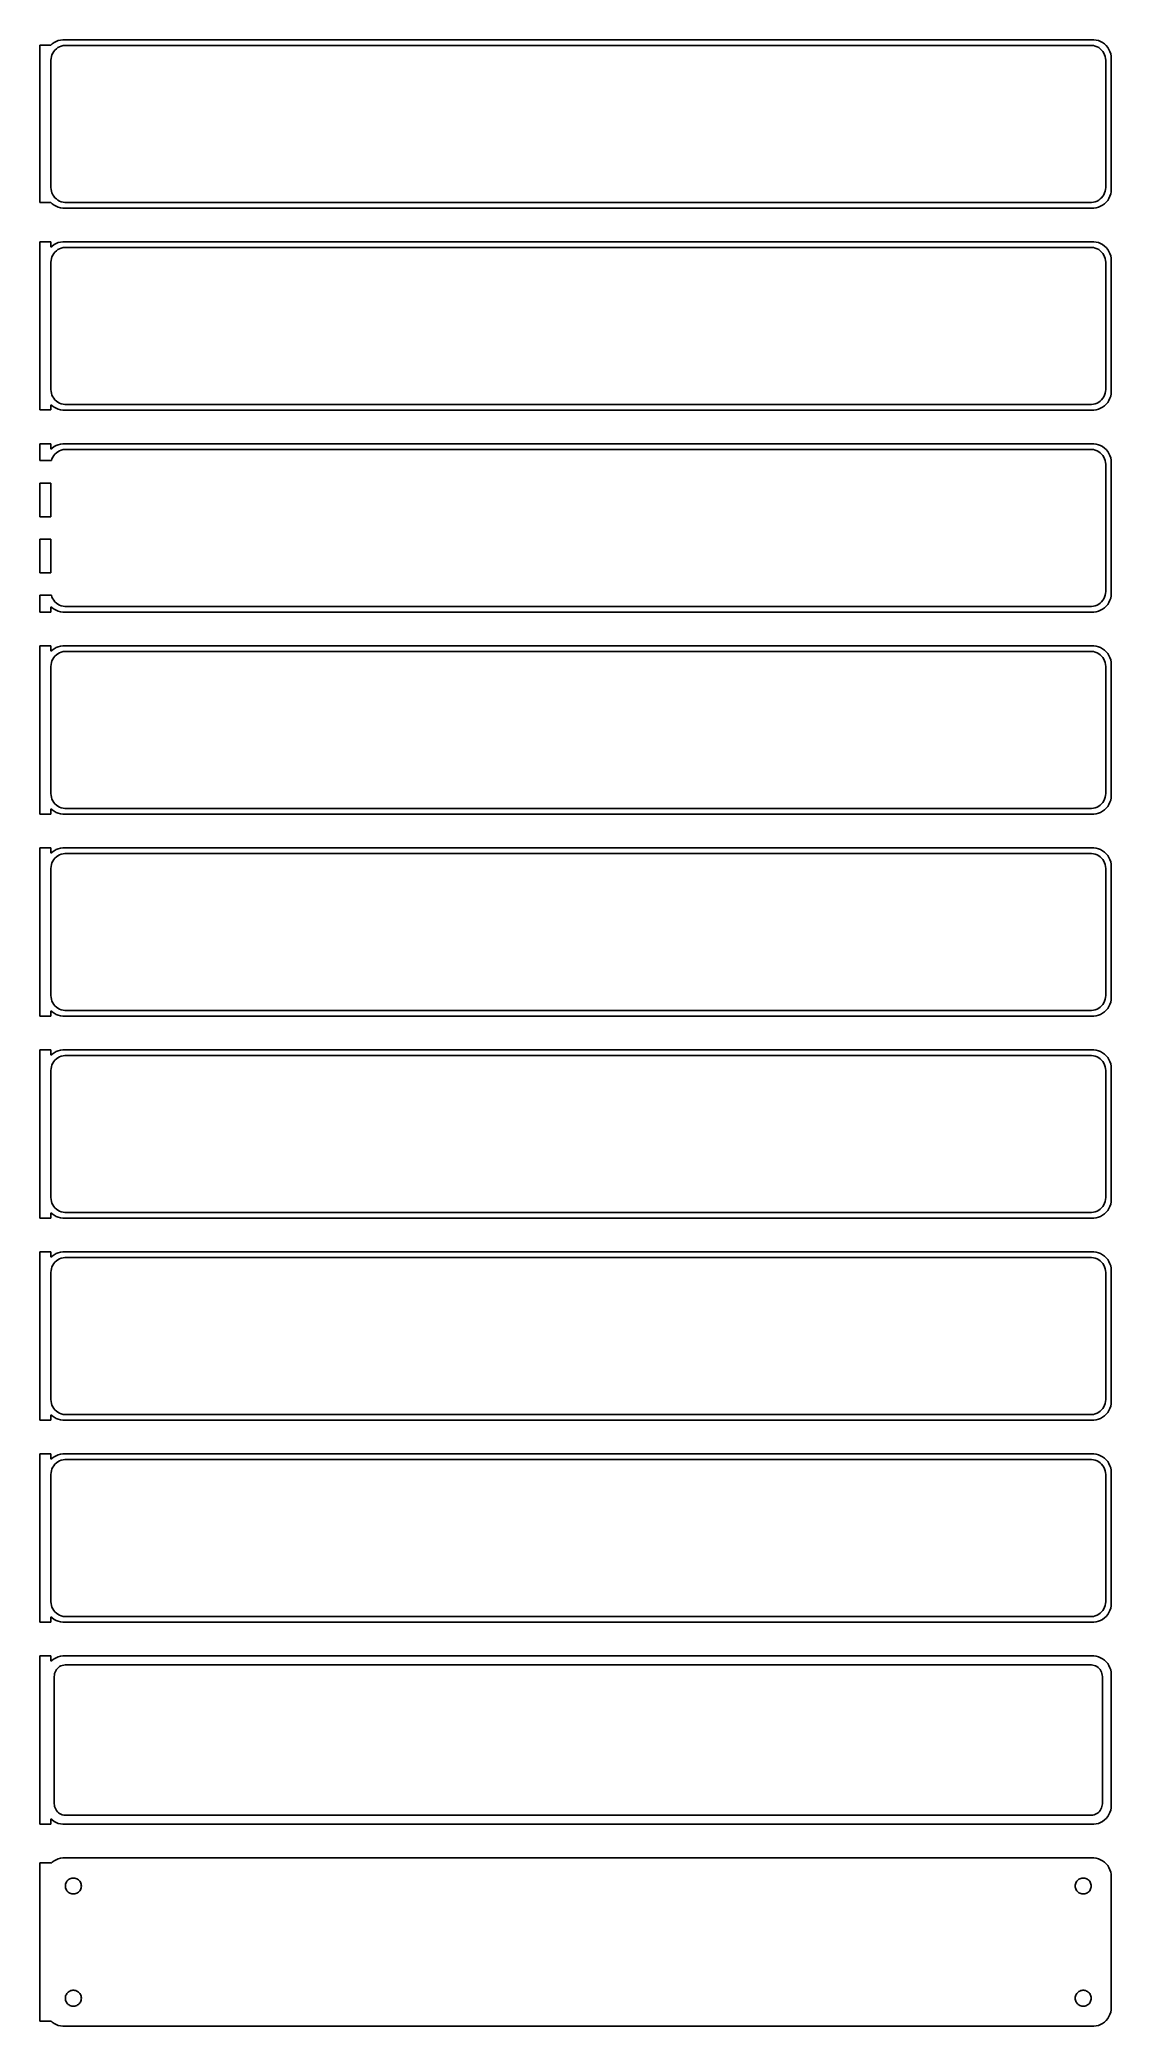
# Model space of a CAD drawing. Header units: metres. Extents: x -144 to 142, y 518 to 1048.
import ezdxf

# ---------------------------------------------------------------- set-up
doc = ezdxf.new("R2010")
doc.units = ezdxf.units.M

msp = doc.modelspace()

# ---------------------------------------------------------------- linework, layer by layer
for p, q in [((-141, 1047.06), (-144, 1047.06)), ((-144, 1047.06), (-144, 1004.94)), ((-140.687, 1047.35), (-141, 1047.06)), ((-140.179, 1047.72), (-140.687, 1047.35)), ((-139.629, 1048.02), (-140.179, 1047.72)), ((-139.916, 1045.74), (-139.55, 1046.08)), ((-139.045, 1048.26), (-139.629, 1048.02)), ((-139.55, 1046.08), (-139.143, 1046.38)), ((-139.143, 1046.38), (-138.703, 1046.62)), ((-138.437, 1048.41), (-139.045, 1048.26)), ((-138.703, 1046.62), (-138.236, 1046.8)), ((-137.814, 1048.49), (-138.437, 1048.41)), ((-138.236, 1046.8), (-137.75, 1046.93)), ((137.814, 1048.49), (-137.814, 1048.49)), ((-137.75, 1046.93), (-137.251, 1046.99)), ((-137.251, 1046.99), (137.251, 1046.99)), ((137.251, 1046.99), (137.75, 1046.93)), ((137.75, 1046.93), (138.236, 1046.8)), ((138.437, 1048.41), (137.814, 1048.49)), ((138.236, 1046.8), (138.703, 1046.62)), ((139.045, 1048.26), (138.437, 1048.41)), ((138.703, 1046.62), (139.143, 1046.38)), ((139.629, 1048.02), (139.045, 1048.26)), ((139.143, 1046.38), (139.55, 1046.08)), ((139.55, 1046.08), (139.916, 1045.74)), ((140.179, 1047.72), (139.629, 1048.02)), ((140.687, 1047.35), (140.179, 1047.72)), ((141.145, 1046.92), (140.687, 1047.35)), ((141.545, 1046.44), (141.145, 1046.92)), ((141.882, 1045.91), (141.545, 1046.44)), ((-141, 1043), (-140.968, 1043.5)), ((-141, 1009), (-141, 1043)), ((-140.968, 1043.5), (-140.874, 1043.99)), ((-140.874, 1043.99), (-140.719, 1044.47)), ((-140.719, 1044.47), (-140.505, 1044.93)), ((-140.505, 1044.93), (-140.236, 1045.35)), ((-140.236, 1045.35), (-139.916, 1045.74)), ((139.916, 1045.74), (140.236, 1045.35)), ((140.236, 1045.35), (140.505, 1044.93)), ((140.505, 1044.93), (140.719, 1044.47)), ((140.719, 1044.47), (140.874, 1043.99)), ((140.874, 1043.99), (140.968, 1043.5)), ((140.968, 1043.5), (141, 1043)), ((141, 1043), (141, 1009)), ((142.149, 1045.34), (141.882, 1045.91)), ((142.343, 1044.74), (142.149, 1045.34)), ((142.461, 1044.13), (142.343, 1044.74)), ((142.5, 1043.5), (142.461, 1044.13)), ((142.5, 1008.5), (142.5, 1043.5)), ((-140.968, 1008.5), (-141, 1009)), ((141, 1009), (140.968, 1008.5)), ((-144, 1004.94), (-141, 1004.94)), ((-141, 1004.94), (-140.687, 1004.65)), ((-140.874, 1008.01), (-140.968, 1008.5)), ((-140.719, 1007.53), (-140.874, 1008.01)), ((-140.505, 1007.07), (-140.719, 1007.53)), ((-140.687, 1004.65), (-140.179, 1004.28)), ((-140.236, 1006.65), (-140.505, 1007.07)), ((-139.916, 1006.26), (-140.236, 1006.65)), ((-140.179, 1004.28), (-139.629, 1003.98)), ((-139.55, 1005.92), (-139.916, 1006.26)), ((-139.629, 1003.98), (-139.045, 1003.74)), ((-139.143, 1005.62), (-139.55, 1005.92)), ((-138.703, 1005.38), (-139.143, 1005.62)), ((-139.045, 1003.74), (-138.437, 1003.59)), ((-138.236, 1005.2), (-138.703, 1005.38)), ((-138.437, 1003.59), (-137.814, 1003.51)), ((-137.75, 1005.07), (-138.236, 1005.2)), ((-137.251, 1005.01), (-137.75, 1005.07)), ((137.251, 1005.01), (-137.251, 1005.01)), ((137.75, 1005.07), (137.251, 1005.01)), ((138.236, 1005.2), (137.75, 1005.07)), ((137.814, 1003.51), (138.437, 1003.59)), ((138.703, 1005.38), (138.236, 1005.2)), ((138.437, 1003.59), (139.045, 1003.74)), ((139.143, 1005.62), (138.703, 1005.38)), ((139.045, 1003.74), (139.629, 1003.98)), ((139.55, 1005.92), (139.143, 1005.62)), ((139.916, 1006.26), (139.55, 1005.92)), ((139.629, 1003.98), (140.179, 1004.28)), ((140.236, 1006.65), (139.916, 1006.26)), ((140.179, 1004.28), (140.687, 1004.65)), ((140.505, 1007.07), (140.236, 1006.65)), ((140.719, 1007.53), (140.505, 1007.07)), ((140.687, 1004.65), (141.145, 1005.08)), ((140.874, 1008.01), (140.719, 1007.53)), ((140.968, 1008.5), (140.874, 1008.01)), ((141.145, 1005.08), (141.545, 1005.56)), ((141.545, 1005.56), (141.882, 1006.09)), ((141.882, 1006.09), (142.149, 1006.66)), ((142.149, 1006.66), (142.343, 1007.26)), ((142.343, 1007.26), (142.461, 1007.87)), ((142.461, 1007.87), (142.5, 1008.5)), ((-137.814, 1003.51), (137.814, 1003.51)), ((-141, 994.467), (-144, 994.467)), ((-144, 994.467), (-144, 949.533)), ((-141, 993.059), (-141, 994.467)), ((-140.687, 993.353), (-141, 993.059)), ((-140.179, 993.722), (-140.687, 993.353)), ((-139.629, 994.024), (-140.179, 993.722)), ((-139.045, 994.255), (-139.629, 994.024)), ((-138.437, 994.411), (-139.045, 994.255)), ((-137.814, 994.49), (-138.437, 994.411)), ((137.814, 994.49), (-137.814, 994.49)), ((-137.75, 992.929), (-137.251, 992.992)), ((-137.251, 992.992), (137.251, 992.992)), ((137.251, 992.992), (137.75, 992.929)), ((138.437, 994.411), (137.814, 994.49)), ((139.045, 994.255), (138.437, 994.411)), ((139.629, 994.024), (139.045, 994.255)), ((140.179, 993.722), (139.629, 994.024)), ((140.687, 993.353), (140.179, 993.722)), ((141.145, 992.923), (140.687, 993.353)), ((-141, 989), (-140.968, 989.501)), ((-141, 955), (-141, 989)), ((-140.968, 989.501), (-140.874, 989.995)), ((-140.874, 989.995), (-140.719, 990.472)), ((-140.719, 990.472), (-140.505, 990.927)), ((-140.505, 990.927), (-140.236, 991.351)), ((-140.236, 991.351), (-139.916, 991.738)), ((-139.916, 991.738), (-139.55, 992.082)), ((-139.55, 992.082), (-139.143, 992.377)), ((-139.143, 992.377), (-138.703, 992.619)), ((-138.703, 992.619), (-138.236, 992.804)), ((-138.236, 992.804), (-137.75, 992.929)), ((137.75, 992.929), (138.236, 992.804)), ((138.236, 992.804), (138.703, 992.619)), ((138.703, 992.619), (139.143, 992.377)), ((139.143, 992.377), (139.55, 992.082)), ((139.55, 992.082), (139.916, 991.738)), ((139.916, 991.738), (140.236, 991.351)), ((140.236, 991.351), (140.505, 990.927)), ((140.505, 990.927), (140.719, 990.472)), ((140.719, 990.472), (140.874, 989.995)), ((140.874, 989.995), (140.968, 989.501)), ((140.968, 989.501), (141, 989)), ((141, 989), (141, 955)), ((141.545, 992.439), (141.145, 992.923)), ((141.882, 991.909), (141.545, 992.439)), ((142.149, 991.341), (141.882, 991.909)), ((142.343, 990.743), (142.149, 991.341)), ((142.461, 990.127), (142.343, 990.743)), ((142.5, 989.5), (142.461, 990.127)), ((142.5, 954.5), (142.5, 989.5)), ((-140.968, 954.499), (-141, 955)), ((-141, 949.533), (-141, 950.941)), ((-141, 950.941), (-140.687, 950.647)), ((-140.874, 954.005), (-140.968, 954.499)), ((-140.719, 953.528), (-140.874, 954.005)), ((-140.505, 953.073), (-140.719, 953.528)), ((-140.687, 950.647), (-140.179, 950.278)), ((-140.236, 952.649), (-140.505, 953.073)), ((-139.916, 952.262), (-140.236, 952.649)), ((-139.55, 951.918), (-139.916, 952.262)), ((-139.143, 951.623), (-139.55, 951.918)), ((-138.703, 951.381), (-139.143, 951.623)), ((-138.236, 951.196), (-138.703, 951.381)), ((-137.75, 951.071), (-138.236, 951.196)), ((-137.251, 951.008), (-137.75, 951.071)), ((137.251, 951.008), (-137.251, 951.008)), ((137.75, 951.071), (137.251, 951.008)), ((138.236, 951.196), (137.75, 951.071)), ((138.703, 951.381), (138.236, 951.196)), ((139.143, 951.623), (138.703, 951.381)), ((139.55, 951.918), (139.143, 951.623)), ((139.916, 952.262), (139.55, 951.918)), ((140.236, 952.649), (139.916, 952.262)), ((140.179, 950.278), (140.687, 950.647)), ((140.505, 953.073), (140.236, 952.649)), ((140.719, 953.528), (140.505, 953.073)), ((140.687, 950.647), (141.145, 951.077)), ((140.874, 954.005), (140.719, 953.528)), ((140.968, 954.499), (140.874, 954.005)), ((141, 955), (140.968, 954.499)), ((141.145, 951.077), (141.545, 951.561)), ((141.545, 951.561), (141.882, 952.091)), ((141.882, 952.091), (142.149, 952.659)), ((142.149, 952.659), (142.343, 953.257)), ((142.343, 953.257), (142.461, 953.873)), ((142.461, 953.873), (142.5, 954.5)), ((-144, 949.533), (-141, 949.533)), ((-140.179, 950.278), (-139.629, 949.976)), ((-139.629, 949.976), (-139.045, 949.745)), ((-139.045, 949.745), (-138.437, 949.589)), ((-138.437, 949.589), (-137.814, 949.51)), ((-137.814, 949.51), (137.814, 949.51)), ((137.814, 949.51), (138.437, 949.589)), ((138.437, 949.589), (139.045, 949.745)), ((139.045, 949.745), (139.629, 949.976)), ((139.629, 949.976), (140.179, 950.278)), ((-141, 940.49), (-144, 940.49)), ((-144, 940.49), (-144, 935.994)), ((-141, 939.059), (-141, 940.49)), ((-139.629, 940.024), (-140.179, 939.722)), ((-139.045, 940.255), (-139.629, 940.024)), ((-138.437, 940.411), (-139.045, 940.255)), ((-137.814, 940.49), (-138.437, 940.411)), ((137.814, 940.49), (-137.814, 940.49)), ((138.437, 940.411), (137.814, 940.49)), ((139.045, 940.255), (138.437, 940.411)), ((139.629, 940.024), (139.045, 940.255)), ((140.179, 939.722), (139.629, 940.024)), ((-144, 935.994), (-140.874, 935.994)), ((-140.687, 939.353), (-141, 939.059)), ((-140.874, 935.995), (-140.719, 936.472)), ((-140.874, 935.994), (-140.874, 935.995)), ((-140.719, 936.472), (-140.505, 936.927)), ((-140.179, 939.722), (-140.687, 939.353)), ((-140.505, 936.927), (-140.236, 937.351)), ((-140.236, 937.351), (-139.916, 937.738)), ((-139.916, 937.738), (-139.55, 938.082)), ((-139.55, 938.082), (-139.143, 938.377)), ((-139.143, 938.377), (-138.703, 938.619)), ((-138.703, 938.619), (-138.236, 938.804)), ((-138.236, 938.804), (-137.75, 938.929)), ((-137.75, 938.929), (-137.251, 938.992)), ((-137.251, 938.992), (137.251, 938.992)), ((137.251, 938.992), (137.75, 938.929)), ((137.75, 938.929), (138.236, 938.804)), ((138.236, 938.804), (138.703, 938.619)), ((138.703, 938.619), (139.143, 938.377)), ((139.143, 938.377), (139.55, 938.082)), ((139.55, 938.082), (139.916, 937.738)), ((139.916, 937.738), (140.236, 937.351)), ((140.687, 939.353), (140.179, 939.722)), ((140.236, 937.351), (140.505, 936.927)), ((140.505, 936.927), (140.719, 936.472)), ((141.145, 938.923), (140.687, 939.353)), ((140.719, 936.472), (140.874, 935.995)), ((140.874, 935.995), (140.968, 935.501)), ((140.968, 935.501), (141, 935)), ((141, 935), (141, 901)), ((141.545, 938.439), (141.145, 938.923)), ((141.882, 937.909), (141.545, 938.439)), ((142.149, 937.341), (141.882, 937.909)), ((142.343, 936.743), (142.149, 937.341)), ((142.461, 936.127), (142.343, 936.743)), ((142.5, 935.5), (142.461, 936.127)), ((142.5, 900.5), (142.5, 935.5)), ((-141, 930.006), (-144, 930.006)), ((-144, 930.006), (-144, 920.994)), ((-141, 920.994), (-141, 930.006)), ((-144, 920.994), (-141, 920.994)), ((-141, 915.006), (-144, 915.006)), ((-144, 915.006), (-144, 905.994)), ((-141, 905.994), (-141, 915.006)), ((-144, 905.994), (-141, 905.994)), ((-140.874, 900.006), (-144, 900.006)), ((-144, 900.006), (-144, 895.51)), ((-140.874, 900.005), (-140.874, 900.006)), ((-140.719, 899.528), (-140.874, 900.005)), ((-140.505, 899.073), (-140.719, 899.528)), ((-140.236, 898.649), (-140.505, 899.073)), ((-139.916, 898.262), (-140.236, 898.649)), ((-139.55, 897.918), (-139.916, 898.262)), ((-139.143, 897.623), (-139.55, 897.918)), ((-138.703, 897.381), (-139.143, 897.623)), ((-138.236, 897.196), (-138.703, 897.381)), ((138.703, 897.381), (138.236, 897.196)), ((139.143, 897.623), (138.703, 897.381)), ((139.55, 897.918), (139.143, 897.623)), ((139.916, 898.262), (139.55, 897.918)), ((140.236, 898.649), (139.916, 898.262)), ((140.505, 899.073), (140.236, 898.649)), ((140.719, 899.528), (140.505, 899.073)), ((140.874, 900.005), (140.719, 899.528)), ((140.968, 900.499), (140.874, 900.005)), ((141, 901), (140.968, 900.499)), ((141.145, 897.077), (141.545, 897.561)), ((141.545, 897.561), (141.882, 898.091)), ((141.882, 898.091), (142.149, 898.659)), ((142.149, 898.659), (142.343, 899.257)), ((142.343, 899.257), (142.461, 899.873)), ((142.461, 899.873), (142.5, 900.5)), ((-144, 895.51), (-141, 895.51)), ((-141, 896.941), (-140.687, 896.647)), ((-141, 895.51), (-141, 896.941)), ((-140.687, 896.647), (-140.179, 896.278)), ((-140.179, 896.278), (-139.629, 895.976)), ((-139.629, 895.976), (-139.045, 895.745)), ((-139.045, 895.745), (-138.437, 895.589)), ((-138.437, 895.589), (-137.814, 895.51)), ((-137.75, 897.071), (-138.236, 897.196)), ((-137.814, 895.51), (137.814, 895.51)), ((-137.251, 897.008), (-137.75, 897.071)), ((137.251, 897.008), (-137.251, 897.008)), ((137.75, 897.071), (137.251, 897.008)), ((138.236, 897.196), (137.75, 897.071)), ((137.814, 895.51), (138.437, 895.589)), ((138.437, 895.589), (139.045, 895.745)), ((139.045, 895.745), (139.629, 895.976)), ((139.629, 895.976), (140.179, 896.278)), ((140.179, 896.278), (140.687, 896.647)), ((140.687, 896.647), (141.145, 897.077)), ((-141, 886.49), (-144, 886.49)), ((-144, 886.49), (-144, 841.51)), ((-141, 885.059), (-141, 886.49)), ((-140.687, 885.353), (-141, 885.059)), ((-141, 881), (-140.968, 881.501)), ((-140.968, 881.501), (-140.874, 881.995)), ((-140.874, 881.995), (-140.719, 882.472)), ((-140.719, 882.472), (-140.505, 882.927)), ((-140.179, 885.722), (-140.687, 885.353)), ((-140.505, 882.927), (-140.236, 883.351)), ((-140.236, 883.351), (-139.916, 883.738)), ((-139.629, 886.024), (-140.179, 885.722)), ((-139.916, 883.738), (-139.55, 884.082)), ((-139.045, 886.255), (-139.629, 886.024)), ((-139.55, 884.082), (-139.143, 884.377)), ((-139.143, 884.377), (-138.703, 884.619)), ((-138.437, 886.411), (-139.045, 886.255)), ((-138.703, 884.619), (-138.236, 884.804)), ((-137.814, 886.49), (-138.437, 886.411)), ((-138.236, 884.804), (-137.75, 884.929)), ((137.814, 886.49), (-137.814, 886.49)), ((-137.75, 884.929), (-137.251, 884.992)), ((-137.251, 884.992), (137.251, 884.992)), ((137.251, 884.992), (137.75, 884.929)), ((137.75, 884.929), (138.236, 884.804)), ((138.437, 886.411), (137.814, 886.49)), ((138.236, 884.804), (138.703, 884.619)), ((139.045, 886.255), (138.437, 886.411)), ((138.703, 884.619), (139.143, 884.377)), ((139.629, 886.024), (139.045, 886.255)), ((139.143, 884.377), (139.55, 884.082)), ((139.55, 884.082), (139.916, 883.738)), ((140.179, 885.722), (139.629, 886.024)), ((139.916, 883.738), (140.236, 883.351)), ((140.687, 885.353), (140.179, 885.722)), ((140.236, 883.351), (140.505, 882.927)), ((140.505, 882.927), (140.719, 882.472)), ((141.145, 884.923), (140.687, 885.353)), ((140.719, 882.472), (140.874, 881.995)), ((140.874, 881.995), (140.968, 881.501)), ((140.968, 881.501), (141, 881)), ((141.545, 884.439), (141.145, 884.923)), ((141.882, 883.909), (141.545, 884.439)), ((142.149, 883.341), (141.882, 883.909)), ((142.343, 882.743), (142.149, 883.341)), ((142.461, 882.127), (142.343, 882.743)), ((142.5, 881.5), (142.461, 882.127)), ((142.5, 846.5), (142.5, 881.5)), ((-141, 847), (-141, 881)), ((141, 881), (141, 847)), ((-140.968, 846.499), (-141, 847)), ((-140.874, 846.005), (-140.968, 846.499)), ((-140.719, 845.528), (-140.874, 846.005)), ((-140.505, 845.073), (-140.719, 845.528)), ((-140.236, 844.649), (-140.505, 845.073)), ((-139.916, 844.262), (-140.236, 844.649)), ((-139.55, 843.918), (-139.916, 844.262)), ((139.916, 844.262), (139.55, 843.918)), ((140.236, 844.649), (139.916, 844.262)), ((140.505, 845.073), (140.236, 844.649)), ((140.719, 845.528), (140.505, 845.073)), ((140.874, 846.005), (140.719, 845.528)), ((140.968, 846.499), (140.874, 846.005)), ((141, 847), (140.968, 846.499)), ((141.882, 844.091), (142.149, 844.659)), ((142.149, 844.659), (142.343, 845.257)), ((142.343, 845.257), (142.461, 845.873)), ((142.461, 845.873), (142.5, 846.5)), ((-144, 841.51), (-141, 841.51)), ((-141, 842.941), (-140.687, 842.647)), ((-141, 841.51), (-141, 842.941)), ((-140.687, 842.647), (-140.179, 842.278)), ((-140.179, 842.278), (-139.629, 841.976)), ((-139.629, 841.976), (-139.045, 841.745)), ((-139.143, 843.623), (-139.55, 843.918)), ((-138.703, 843.381), (-139.143, 843.623)), ((-139.045, 841.745), (-138.437, 841.589)), ((-138.236, 843.196), (-138.703, 843.381)), ((-138.437, 841.589), (-137.814, 841.51)), ((-137.75, 843.071), (-138.236, 843.196)), ((-137.814, 841.51), (137.814, 841.51)), ((-137.251, 843.008), (-137.75, 843.071)), ((137.251, 843.008), (-137.251, 843.008)), ((137.75, 843.071), (137.251, 843.008)), ((138.236, 843.196), (137.75, 843.071)), ((137.814, 841.51), (138.437, 841.589)), ((138.703, 843.381), (138.236, 843.196)), ((138.437, 841.589), (139.045, 841.745)), ((139.143, 843.623), (138.703, 843.381)), ((139.045, 841.745), (139.629, 841.976)), ((139.55, 843.918), (139.143, 843.623)), ((139.629, 841.976), (140.179, 842.278)), ((140.179, 842.278), (140.687, 842.647)), ((140.687, 842.647), (141.145, 843.077)), ((141.145, 843.077), (141.545, 843.561)), ((141.545, 843.561), (141.882, 844.091)), ((-141, 832.49), (-144, 832.49)), ((-144, 832.49), (-144, 787.51)), ((-141, 831.059), (-141, 832.49)), ((-140.687, 831.353), (-141, 831.059)), ((-140.874, 827.995), (-140.719, 828.472)), ((-140.719, 828.472), (-140.505, 828.927)), ((-140.179, 831.722), (-140.687, 831.353)), ((-140.505, 828.927), (-140.236, 829.351)), ((-140.236, 829.351), (-139.916, 829.738)), ((-139.629, 832.024), (-140.179, 831.722)), ((-139.916, 829.738), (-139.55, 830.082)), ((-139.045, 832.255), (-139.629, 832.024)), ((-139.55, 830.082), (-139.143, 830.377)), ((-139.143, 830.377), (-138.703, 830.619)), ((-138.437, 832.411), (-139.045, 832.255)), ((-138.703, 830.619), (-138.236, 830.804)), ((-137.814, 832.49), (-138.437, 832.411)), ((-138.236, 830.804), (-137.75, 830.929)), ((137.814, 832.49), (-137.814, 832.49)), ((-137.75, 830.929), (-137.251, 830.992)), ((-137.251, 830.992), (137.251, 830.992)), ((137.251, 830.992), (137.75, 830.929)), ((137.75, 830.929), (138.236, 830.804)), ((138.437, 832.411), (137.814, 832.49)), ((138.236, 830.804), (138.703, 830.619)), ((139.045, 832.255), (138.437, 832.411)), ((138.703, 830.619), (139.143, 830.377)), ((139.629, 832.024), (139.045, 832.255)), ((139.143, 830.377), (139.55, 830.082)), ((139.55, 830.082), (139.916, 829.738)), ((140.179, 831.722), (139.629, 832.024)), ((139.916, 829.738), (140.236, 829.351)), ((140.687, 831.353), (140.179, 831.722)), ((140.236, 829.351), (140.505, 828.927)), ((140.505, 828.927), (140.719, 828.472)), ((141.145, 830.923), (140.687, 831.353)), ((140.719, 828.472), (140.874, 827.995)), ((141.545, 830.439), (141.145, 830.923)), ((141.882, 829.909), (141.545, 830.439)), ((142.149, 829.341), (141.882, 829.909)), ((142.343, 828.743), (142.149, 829.341)), ((142.461, 828.127), (142.343, 828.743)), ((-141, 827), (-140.968, 827.501)), ((-141, 793), (-141, 827)), ((-140.968, 827.501), (-140.874, 827.995)), ((140.874, 827.995), (140.968, 827.501)), ((140.968, 827.501), (141, 827)), ((141, 827), (141, 793)), ((142.5, 827.5), (142.461, 828.127)), ((142.5, 792.5), (142.5, 827.5)), ((-140.968, 792.499), (-141, 793)), ((-140.874, 792.005), (-140.968, 792.499)), ((-140.719, 791.528), (-140.874, 792.005)), ((-140.505, 791.073), (-140.719, 791.528)), ((140.719, 791.528), (140.505, 791.073)), ((140.874, 792.005), (140.719, 791.528)), ((140.968, 792.499), (140.874, 792.005)), ((141, 793), (140.968, 792.499)), ((142.149, 790.659), (142.343, 791.257)), ((142.343, 791.257), (142.461, 791.873)), ((142.461, 791.873), (142.5, 792.5)), ((-144, 787.51), (-141, 787.51)), ((-141, 788.941), (-140.687, 788.647)), ((-141, 787.51), (-141, 788.941)), ((-140.687, 788.647), (-140.179, 788.278)), ((-140.236, 790.649), (-140.505, 791.073)), ((-139.916, 790.262), (-140.236, 790.649)), ((-140.179, 788.278), (-139.629, 787.976)), ((-139.55, 789.918), (-139.916, 790.262)), ((-139.629, 787.976), (-139.045, 787.745)), ((-139.143, 789.623), (-139.55, 789.918)), ((-138.703, 789.381), (-139.143, 789.623)), ((-139.045, 787.745), (-138.437, 787.589)), ((-138.236, 789.196), (-138.703, 789.381)), ((-138.437, 787.589), (-137.814, 787.51)), ((-137.75, 789.071), (-138.236, 789.196)), ((-137.814, 787.51), (137.814, 787.51)), ((-137.251, 789.008), (-137.75, 789.071)), ((137.251, 789.008), (-137.251, 789.008)), ((137.75, 789.071), (137.251, 789.008)), ((138.236, 789.196), (137.75, 789.071)), ((137.814, 787.51), (138.437, 787.589)), ((138.703, 789.381), (138.236, 789.196)), ((138.437, 787.589), (139.045, 787.745)), ((139.143, 789.623), (138.703, 789.381)), ((139.045, 787.745), (139.629, 787.976)), ((139.55, 789.918), (139.143, 789.623)), ((139.916, 790.262), (139.55, 789.918)), ((139.629, 787.976), (140.179, 788.278)), ((140.236, 790.649), (139.916, 790.262)), ((140.179, 788.278), (140.687, 788.647)), ((140.505, 791.073), (140.236, 790.649)), ((140.687, 788.647), (141.145, 789.077)), ((141.145, 789.077), (141.545, 789.561)), ((141.545, 789.561), (141.882, 790.091)), ((141.882, 790.091), (142.149, 790.659)), ((-141, 778.49), (-144, 778.49)), ((-144, 778.49), (-144, 733.51)), ((-141, 777.059), (-141, 778.49)), ((-140.687, 777.353), (-141, 777.059)), ((-140.179, 777.722), (-140.687, 777.353)), ((-140.505, 774.927), (-140.236, 775.351)), ((-140.236, 775.351), (-139.916, 775.738)), ((-139.629, 778.024), (-140.179, 777.722)), ((-139.916, 775.738), (-139.55, 776.082)), ((-139.045, 778.255), (-139.629, 778.024)), ((-139.55, 776.082), (-139.143, 776.377)), ((-139.143, 776.377), (-138.703, 776.619)), ((-138.437, 778.411), (-139.045, 778.255)), ((-138.703, 776.619), (-138.236, 776.804)), ((-137.814, 778.49), (-138.437, 778.411)), ((-138.236, 776.804), (-137.75, 776.929)), ((137.814, 778.49), (-137.814, 778.49)), ((-137.75, 776.929), (-137.251, 776.992)), ((-137.251, 776.992), (137.251, 776.992)), ((137.251, 776.992), (137.75, 776.929)), ((137.75, 776.929), (138.236, 776.804)), ((138.437, 778.411), (137.814, 778.49)), ((138.236, 776.804), (138.703, 776.619)), ((139.045, 778.255), (138.437, 778.411)), ((138.703, 776.619), (139.143, 776.377)), ((139.629, 778.024), (139.045, 778.255)), ((139.143, 776.377), (139.55, 776.082)), ((139.55, 776.082), (139.916, 775.738)), ((140.179, 777.722), (139.629, 778.024)), ((139.916, 775.738), (140.236, 775.351)), ((140.687, 777.353), (140.179, 777.722)), ((140.236, 775.351), (140.505, 774.927)), ((141.145, 776.923), (140.687, 777.353)), ((141.545, 776.439), (141.145, 776.923)), ((141.882, 775.909), (141.545, 776.439)), ((142.149, 775.341), (141.882, 775.909)), ((142.343, 774.743), (142.149, 775.341)), ((-141, 773), (-140.968, 773.501)), ((-141, 739), (-141, 773)), ((-140.968, 773.501), (-140.874, 773.995)), ((-140.874, 773.995), (-140.719, 774.472)), ((-140.719, 774.472), (-140.505, 774.927)), ((140.505, 774.927), (140.719, 774.472)), ((140.719, 774.472), (140.874, 773.995)), ((140.874, 773.995), (140.968, 773.501)), ((140.968, 773.501), (141, 773)), ((141, 773), (141, 739)), ((142.461, 774.127), (142.343, 774.743)), ((142.5, 773.5), (142.461, 774.127)), ((142.5, 738.5), (142.5, 773.5)), ((-140.968, 738.499), (-141, 739)), ((-140.874, 738.005), (-140.968, 738.499)), ((140.968, 738.499), (140.874, 738.005)), ((141, 739), (140.968, 738.499)), ((142.461, 737.873), (142.5, 738.5)), ((-144, 733.51), (-141, 733.51)), ((-141, 734.941), (-140.687, 734.647)), ((-141, 733.51), (-141, 734.941)), ((-140.719, 737.528), (-140.874, 738.005)), ((-140.505, 737.073), (-140.719, 737.528)), ((-140.687, 734.647), (-140.179, 734.278)), ((-140.236, 736.649), (-140.505, 737.073)), ((-139.916, 736.262), (-140.236, 736.649)), ((-140.179, 734.278), (-139.629, 733.976)), ((-139.55, 735.918), (-139.916, 736.262)), ((-139.629, 733.976), (-139.045, 733.745)), ((-139.143, 735.623), (-139.55, 735.918)), ((-138.703, 735.381), (-139.143, 735.623)), ((-139.045, 733.745), (-138.437, 733.589)), ((-138.236, 735.196), (-138.703, 735.381)), ((-138.437, 733.589), (-137.814, 733.51)), ((-137.75, 735.071), (-138.236, 735.196)), ((-137.814, 733.51), (137.814, 733.51)), ((-137.251, 735.008), (-137.75, 735.071)), ((137.251, 735.008), (-137.251, 735.008)), ((137.75, 735.071), (137.251, 735.008)), ((138.236, 735.196), (137.75, 735.071)), ((137.814, 733.51), (138.437, 733.589)), ((138.703, 735.381), (138.236, 735.196)), ((138.437, 733.589), (139.045, 733.745)), ((139.143, 735.623), (138.703, 735.381)), ((139.045, 733.745), (139.629, 733.976)), ((139.55, 735.918), (139.143, 735.623)), ((139.916, 736.262), (139.55, 735.918)), ((139.629, 733.976), (140.179, 734.278)), ((140.236, 736.649), (139.916, 736.262)), ((140.179, 734.278), (140.687, 734.647)), ((140.505, 737.073), (140.236, 736.649)), ((140.719, 737.528), (140.505, 737.073)), ((140.687, 734.647), (141.145, 735.077)), ((140.874, 738.005), (140.719, 737.528)), ((141.145, 735.077), (141.545, 735.561)), ((141.545, 735.561), (141.882, 736.091)), ((141.882, 736.091), (142.149, 736.659)), ((142.149, 736.659), (142.343, 737.257)), ((142.343, 737.257), (142.461, 737.873)), ((-141, 724.49), (-144, 724.49)), ((-144, 724.49), (-144, 679.51)), ((-141, 723.059), (-141, 724.49)), ((-140.687, 723.353), (-141, 723.059)), ((-140.179, 723.722), (-140.687, 723.353)), ((-139.629, 724.024), (-140.179, 723.722)), ((-139.045, 724.255), (-139.629, 724.024)), ((-139.55, 722.082), (-139.143, 722.377)), ((-139.143, 722.377), (-138.703, 722.619)), ((-138.437, 724.411), (-139.045, 724.255)), ((-138.703, 722.619), (-138.236, 722.804)), ((-137.814, 724.49), (-138.437, 724.411)), ((-138.236, 722.804), (-137.75, 722.929)), ((137.814, 724.49), (-137.814, 724.49)), ((-137.75, 722.929), (-137.251, 722.992)), ((-137.251, 722.992), (137.251, 722.992)), ((137.251, 722.992), (137.75, 722.929)), ((137.75, 722.929), (138.236, 722.804)), ((138.437, 724.411), (137.814, 724.49)), ((138.236, 722.804), (138.703, 722.619)), ((139.045, 724.255), (138.437, 724.411)), ((138.703, 722.619), (139.143, 722.377)), ((139.629, 724.024), (139.045, 724.255)), ((139.143, 722.377), (139.55, 722.082)), ((140.179, 723.722), (139.629, 724.024)), ((140.687, 723.353), (140.179, 723.722)), ((141.145, 722.923), (140.687, 723.353)), ((141.545, 722.439), (141.145, 722.923)), ((141.882, 721.909), (141.545, 722.439)), ((-141, 719), (-140.968, 719.501)), ((-141, 685), (-141, 719)), ((-140.968, 719.501), (-140.874, 719.995)), ((-140.874, 719.995), (-140.719, 720.472)), ((-140.719, 720.472), (-140.505, 720.927)), ((-140.505, 720.927), (-140.236, 721.351)), ((-140.236, 721.351), (-139.916, 721.738)), ((-139.916, 721.738), (-139.55, 722.082)), ((139.55, 722.082), (139.916, 721.738)), ((139.916, 721.738), (140.236, 721.351)), ((140.236, 721.351), (140.505, 720.927)), ((140.505, 720.927), (140.719, 720.472)), ((140.719, 720.472), (140.874, 719.995)), ((140.874, 719.995), (140.968, 719.501)), ((140.968, 719.501), (141, 719)), ((141, 719), (141, 685)), ((142.149, 721.341), (141.882, 721.909)), ((142.343, 720.743), (142.149, 721.341)), ((142.461, 720.127), (142.343, 720.743)), ((142.5, 719.5), (142.461, 720.127)), ((142.5, 684.5), (142.5, 719.5)), ((-140.968, 684.499), (-141, 685)), ((141, 685), (140.968, 684.499)), ((-141, 680.941), (-140.687, 680.647)), ((-141, 679.51), (-141, 680.941)), ((-140.874, 684.005), (-140.968, 684.499)), ((-140.719, 683.528), (-140.874, 684.005)), ((-140.505, 683.073), (-140.719, 683.528)), ((-140.687, 680.647), (-140.179, 680.278)), ((-140.236, 682.649), (-140.505, 683.073)), ((-139.916, 682.262), (-140.236, 682.649)), ((-140.179, 680.278), (-139.629, 679.976)), ((-139.55, 681.918), (-139.916, 682.262)), ((-139.629, 679.976), (-139.045, 679.745)), ((-139.143, 681.623), (-139.55, 681.918)), ((-138.703, 681.381), (-139.143, 681.623)), ((-139.045, 679.745), (-138.437, 679.589)), ((-138.236, 681.196), (-138.703, 681.381)), ((-137.75, 681.071), (-138.236, 681.196)), ((-137.251, 681.008), (-137.75, 681.071)), ((137.251, 681.008), (-137.251, 681.008)), ((137.75, 681.071), (137.251, 681.008)), ((138.236, 681.196), (137.75, 681.071)), ((138.703, 681.381), (138.236, 681.196)), ((138.437, 679.589), (139.045, 679.745)), ((139.143, 681.623), (138.703, 681.381)), ((139.045, 679.745), (139.629, 679.976)), ((139.55, 681.918), (139.143, 681.623)), ((139.916, 682.262), (139.55, 681.918)), ((139.629, 679.976), (140.179, 680.278)), ((140.236, 682.649), (139.916, 682.262)), ((140.179, 680.278), (140.687, 680.647)), ((140.505, 683.073), (140.236, 682.649)), ((140.719, 683.528), (140.505, 683.073)), ((140.687, 680.647), (141.145, 681.077)), ((140.874, 684.005), (140.719, 683.528)), ((140.968, 684.499), (140.874, 684.005)), ((141.145, 681.077), (141.545, 681.561)), ((141.545, 681.561), (141.882, 682.091)), ((141.882, 682.091), (142.149, 682.659)), ((142.149, 682.659), (142.343, 683.257)), ((142.343, 683.257), (142.461, 683.873)), ((142.461, 683.873), (142.5, 684.5)), ((-144, 679.51), (-141, 679.51)), ((-138.437, 679.589), (-137.814, 679.51)), ((-137.814, 679.51), (137.814, 679.51)), ((137.814, 679.51), (138.437, 679.589)), ((-141, 670.49), (-144, 670.49)), ((-144, 670.49), (-144, 625.51)), ((-141, 669.059), (-141, 670.49)), ((-140.687, 669.353), (-141, 669.059)), ((-140.179, 669.722), (-140.687, 669.353)), ((-139.629, 670.024), (-140.179, 669.722)), ((-139.045, 670.255), (-139.629, 670.024)), ((-138.437, 670.411), (-139.045, 670.255)), ((-137.814, 670.49), (-138.437, 670.411)), ((137.814, 670.49), (-137.814, 670.49)), ((138.437, 670.411), (137.814, 670.49)), ((139.045, 670.255), (138.437, 670.411)), ((139.629, 670.024), (139.045, 670.255)), ((140.179, 669.722), (139.629, 670.024)), ((140.687, 669.353), (140.179, 669.722)), ((141.145, 668.923), (140.687, 669.353)), ((-141, 665), (-140.968, 665.501)), ((-141, 631), (-141, 665)), ((-140.968, 665.501), (-140.874, 665.995)), ((-140.874, 665.995), (-140.719, 666.472)), ((-140.719, 666.472), (-140.505, 666.927)), ((-140.505, 666.927), (-140.236, 667.351)), ((-140.236, 667.351), (-139.916, 667.738)), ((-139.916, 667.738), (-139.55, 668.082)), ((-139.55, 668.082), (-139.143, 668.377)), ((-139.143, 668.377), (-138.703, 668.619)), ((-138.703, 668.619), (-138.236, 668.804)), ((-138.236, 668.804), (-137.75, 668.929)), ((-137.75, 668.929), (-137.251, 668.992)), ((-137.251, 668.992), (137.251, 668.992)), ((137.251, 668.992), (137.75, 668.929)), ((137.75, 668.929), (138.236, 668.804)), ((138.236, 668.804), (138.703, 668.619)), ((138.703, 668.619), (139.143, 668.377)), ((139.143, 668.377), (139.55, 668.082)), ((139.55, 668.082), (139.916, 667.738)), ((139.916, 667.738), (140.236, 667.351)), ((140.236, 667.351), (140.505, 666.927)), ((140.505, 666.927), (140.719, 666.472)), ((140.719, 666.472), (140.874, 665.995)), ((140.874, 665.995), (140.968, 665.501)), ((140.968, 665.501), (141, 665)), ((141, 665), (141, 631)), ((141.545, 668.439), (141.145, 668.923)), ((141.882, 667.909), (141.545, 668.439)), ((142.149, 667.341), (141.882, 667.909)), ((142.343, 666.743), (142.149, 667.341)), ((142.461, 666.127), (142.343, 666.743)), ((142.5, 665.5), (142.461, 666.127)), ((142.5, 630.5), (142.5, 665.5)), ((-140.968, 630.499), (-141, 631)), ((-141, 626.941), (-140.687, 626.647)), ((-141, 625.51), (-141, 626.941)), ((-140.874, 630.005), (-140.968, 630.499)), ((-140.719, 629.528), (-140.874, 630.005)), ((-140.505, 629.073), (-140.719, 629.528)), ((-140.687, 626.647), (-140.179, 626.278)), ((-140.236, 628.649), (-140.505, 629.073)), ((-139.916, 628.262), (-140.236, 628.649)), ((-139.55, 627.918), (-139.916, 628.262)), ((-139.143, 627.623), (-139.55, 627.918)), ((-138.703, 627.381), (-139.143, 627.623)), ((-138.236, 627.196), (-138.703, 627.381)), ((-137.75, 627.071), (-138.236, 627.196)), ((-137.251, 627.008), (-137.75, 627.071)), ((137.251, 627.008), (-137.251, 627.008)), ((137.75, 627.071), (137.251, 627.008)), ((138.236, 627.196), (137.75, 627.071)), ((138.703, 627.381), (138.236, 627.196)), ((139.143, 627.623), (138.703, 627.381)), ((139.55, 627.918), (139.143, 627.623)), ((139.916, 628.262), (139.55, 627.918)), ((140.236, 628.649), (139.916, 628.262)), ((140.179, 626.278), (140.687, 626.647)), ((140.505, 629.073), (140.236, 628.649)), ((140.719, 629.528), (140.505, 629.073)), ((140.687, 626.647), (141.145, 627.077)), ((140.874, 630.005), (140.719, 629.528)), ((140.968, 630.499), (140.874, 630.005)), ((141, 631), (140.968, 630.499)), ((141.145, 627.077), (141.545, 627.561)), ((141.545, 627.561), (141.882, 628.091)), ((141.882, 628.091), (142.149, 628.659)), ((142.149, 628.659), (142.343, 629.257)), ((142.343, 629.257), (142.461, 629.873)), ((142.461, 629.873), (142.5, 630.5)), ((-144, 625.51), (-141, 625.51)), ((-140.179, 626.278), (-139.629, 625.976)), ((-139.629, 625.976), (-139.045, 625.745)), ((-139.045, 625.745), (-138.437, 625.589)), ((-138.437, 625.589), (-137.814, 625.51)), ((-137.814, 625.51), (137.814, 625.51)), ((137.814, 625.51), (138.437, 625.589)), ((138.437, 625.589), (139.045, 625.745)), ((139.045, 625.745), (139.629, 625.976)), ((139.629, 625.976), (140.179, 626.278)), ((-141, 616.479), (-144, 616.479)), ((-144, 616.479), (-144, 571.521)), ((-141, 615.059), (-141, 616.479)), ((-139.629, 616.024), (-140.179, 615.722)), ((-139.045, 616.255), (-139.629, 616.024)), ((-138.437, 616.411), (-139.045, 616.255)), ((-137.814, 616.49), (-138.437, 616.411)), ((137.814, 616.49), (-137.814, 616.49)), ((138.437, 616.411), (137.814, 616.49)), ((139.045, 616.255), (138.437, 616.411)), ((139.629, 616.024), (139.045, 616.255)), ((140.179, 615.722), (139.629, 616.024)), ((-140.687, 615.353), (-141, 615.059)), ((-140.179, 615.722), (-140.687, 615.353)), ((-140.113, 611), (-140.088, 611.39)), ((-140.113, 577), (-140.113, 611)), ((-140.088, 611.39), (-140.015, 611.774)), ((-140.015, 611.774), (-139.894, 612.146)), ((-139.894, 612.146), (-139.728, 612.5)), ((-139.728, 612.5), (-139.518, 612.83)), ((-139.518, 612.83), (-139.269, 613.131)), ((-139.269, 613.131), (-138.984, 613.399)), ((-138.984, 613.399), (-138.668, 613.628)), ((-138.668, 613.628), (-138.325, 613.817)), ((-138.325, 613.817), (-137.962, 613.961)), ((-137.962, 613.961), (-137.583, 614.058)), ((-137.583, 614.058), (-137.195, 614.107)), ((-137.195, 614.107), (137.195, 614.107)), ((137.195, 614.107), (137.583, 614.058)), ((137.583, 614.058), (137.962, 613.961)), ((137.962, 613.961), (138.325, 613.817)), ((138.325, 613.817), (138.668, 613.628)), ((138.668, 613.628), (138.984, 613.399)), ((138.984, 613.399), (139.269, 613.131)), ((139.269, 613.131), (139.518, 612.83)), ((139.518, 612.83), (139.728, 612.5)), ((139.728, 612.5), (139.894, 612.146)), ((139.894, 612.146), (140.015, 611.774)), ((140.015, 611.774), (140.088, 611.39)), ((140.088, 611.39), (140.113, 611)), ((140.113, 611), (140.113, 577)), ((140.687, 615.353), (140.179, 615.722)), ((141.145, 614.923), (140.687, 615.353)), ((141.545, 614.439), (141.145, 614.923)), ((141.882, 613.909), (141.545, 614.439)), ((142.149, 613.341), (141.882, 613.909)), ((142.343, 612.743), (142.149, 613.341)), ((142.461, 612.127), (142.343, 612.743)), ((142.5, 611.5), (142.461, 612.127)), ((142.5, 576.5), (142.5, 611.5)), ((-140.088, 576.61), (-140.113, 577)), ((-140.015, 576.226), (-140.088, 576.61)), ((-139.894, 575.854), (-140.015, 576.226)), ((-139.728, 575.5), (-139.894, 575.854)), ((-139.518, 575.17), (-139.728, 575.5)), ((-139.269, 574.869), (-139.518, 575.17)), ((-138.984, 574.601), (-139.269, 574.869)), ((-138.668, 574.372), (-138.984, 574.601)), ((-138.325, 574.183), (-138.668, 574.372)), ((-137.962, 574.039), (-138.325, 574.183)), ((-137.583, 573.942), (-137.962, 574.039)), ((-137.195, 573.893), (-137.583, 573.942)), ((137.195, 573.893), (-137.195, 573.893)), ((137.583, 573.942), (137.195, 573.893)), ((137.962, 574.039), (137.583, 573.942)), ((138.325, 574.183), (137.962, 574.039)), ((138.668, 574.372), (138.325, 574.183)), ((138.984, 574.601), (138.668, 574.372)), ((139.269, 574.869), (138.984, 574.601)), ((139.518, 575.17), (139.269, 574.869)), ((139.728, 575.5), (139.518, 575.17)), ((139.894, 575.854), (139.728, 575.5)), ((140.015, 576.226), (139.894, 575.854)), ((140.088, 576.61), (140.015, 576.226)), ((140.113, 577), (140.088, 576.61)), ((141.145, 573.077), (141.545, 573.561)), ((141.545, 573.561), (141.882, 574.091)), ((141.882, 574.091), (142.149, 574.659)), ((142.149, 574.659), (142.343, 575.257)), ((142.343, 575.257), (142.461, 575.873)), ((142.461, 575.873), (142.5, 576.5)), ((-144, 571.521), (-141, 571.521)), ((-141, 571.521), (-141, 572.941)), ((-141, 572.941), (-140.687, 572.647)), ((-140.687, 572.647), (-140.179, 572.278)), ((-140.179, 572.278), (-139.629, 571.976)), ((-139.629, 571.976), (-139.045, 571.745)), ((-139.045, 571.745), (-138.437, 571.589)), ((-138.437, 571.589), (-137.814, 571.51)), ((-137.814, 571.51), (137.814, 571.51)), ((137.814, 571.51), (138.437, 571.589)), ((138.437, 571.589), (139.045, 571.745)), ((139.045, 571.745), (139.629, 571.976)), ((139.629, 571.976), (140.179, 572.278)), ((140.179, 572.278), (140.687, 572.647)), ((140.687, 572.647), (141.145, 573.077)), ((-141, 561.153), (-144, 561.153)), ((-144, 561.153), (-144, 518.847)), ((-140.687, 561.353), (-141, 561.059)), ((-141, 561.059), (-141, 561.153)), ((-140.179, 561.722), (-140.687, 561.353)), ((-139.629, 562.024), (-140.179, 561.722)), ((-139.045, 562.255), (-139.629, 562.024)), ((-138.437, 562.411), (-139.045, 562.255)), ((-137.814, 562.49), (-138.437, 562.411)), ((137.814, 562.49), (-137.814, 562.49)), ((138.437, 562.411), (137.814, 562.49)), ((139.045, 562.255), (138.437, 562.411)), ((139.629, 562.024), (139.045, 562.255)), ((140.179, 561.722), (139.629, 562.024)), ((140.687, 561.353), (140.179, 561.722)), ((141.145, 560.923), (140.687, 561.353)), ((141.545, 560.439), (141.145, 560.923)), ((141.882, 559.909), (141.545, 560.439)), ((142.149, 559.341), (141.882, 559.909)), ((142.343, 558.743), (142.149, 559.341)), ((142.461, 558.127), (142.343, 558.743)), ((142.5, 557.5), (142.461, 558.127)), ((-137.135, 555), (-137.118, 555.268)), ((-137.118, 554.732), (-137.135, 555)), ((-137.118, 555.268), (-137.068, 555.531)), ((-137.068, 554.469), (-137.118, 554.732)), ((-137.068, 555.531), (-136.985, 555.786)), ((-136.985, 554.214), (-137.068, 554.469)), ((-136.985, 555.786), (-136.871, 556.029)), ((-136.871, 553.971), (-136.985, 554.214)), ((-136.871, 556.029), (-136.727, 556.255)), ((-136.727, 553.745), (-136.871, 553.971)), ((-136.727, 556.255), (-136.557, 556.462)), ((-136.557, 553.538), (-136.727, 553.745)), ((-136.557, 556.462), (-136.361, 556.645)), ((-136.361, 553.355), (-136.557, 553.538)), ((-136.361, 556.645), (-136.144, 556.803)), ((-136.144, 553.197), (-136.361, 553.355)), ((-136.144, 556.803), (-135.909, 556.932)), ((-135.909, 553.068), (-136.144, 553.197)), ((-135.909, 556.932), (-135.66, 557.031)), ((-135.66, 552.969), (-135.909, 553.068)), ((-135.66, 557.031), (-135.4, 557.097)), ((-135.4, 552.903), (-135.66, 552.969)), ((-135.4, 557.097), (-135.134, 557.131)), ((-135.134, 552.869), (-135.4, 552.903)), ((-135.134, 557.131), (-134.866, 557.131)), ((-134.866, 552.869), (-135.134, 552.869)), ((-134.866, 557.131), (-134.6, 557.097)), ((-134.6, 552.903), (-134.866, 552.869)), ((-134.6, 557.097), (-134.34, 557.031)), ((-134.34, 552.969), (-134.6, 552.903)), ((-134.34, 557.031), (-134.091, 556.932)), ((-134.091, 553.068), (-134.34, 552.969)), ((-134.091, 556.932), (-133.856, 556.803)), ((-133.856, 553.197), (-134.091, 553.068)), ((-133.856, 556.803), (-133.639, 556.645)), ((-133.639, 553.355), (-133.856, 553.197)), ((-133.639, 556.645), (-133.443, 556.462)), ((-133.443, 553.538), (-133.639, 553.355)), ((-133.443, 556.462), (-133.273, 556.255)), ((-133.273, 553.745), (-133.443, 553.538)), ((-133.273, 556.255), (-133.129, 556.029)), ((-133.129, 553.971), (-133.273, 553.745)), ((-133.129, 556.029), (-133.015, 555.786)), ((-133.015, 554.214), (-133.129, 553.971)), ((-133.015, 555.786), (-132.932, 555.531)), ((-132.932, 554.469), (-133.015, 554.214)), ((-132.932, 555.531), (-132.882, 555.268)), ((-132.882, 554.732), (-132.932, 554.469)), ((-132.882, 555.268), (-132.865, 555)), ((-132.865, 555), (-132.882, 554.732)), ((132.865, 555), (132.882, 555.268)), ((132.882, 554.732), (132.865, 555)), ((132.882, 555.268), (132.932, 555.531)), ((132.932, 554.469), (132.882, 554.732)), ((132.932, 555.531), (133.015, 555.786)), ((133.015, 554.214), (132.932, 554.469)), ((133.015, 555.786), (133.129, 556.029)), ((133.129, 553.971), (133.015, 554.214)), ((133.129, 556.029), (133.273, 556.255)), ((133.273, 553.745), (133.129, 553.971)), ((133.273, 556.255), (133.443, 556.462)), ((133.443, 553.538), (133.273, 553.745)), ((133.443, 556.462), (133.639, 556.645)), ((133.639, 553.355), (133.443, 553.538)), ((133.639, 556.645), (133.856, 556.803)), ((133.856, 553.197), (133.639, 553.355)), ((133.856, 556.803), (134.091, 556.932)), ((134.091, 553.068), (133.856, 553.197)), ((134.091, 556.932), (134.34, 557.031)), ((134.34, 552.969), (134.091, 553.068)), ((134.34, 557.031), (134.6, 557.097)), ((134.6, 552.903), (134.34, 552.969)), ((134.6, 557.097), (134.866, 557.131)), ((134.866, 552.869), (134.6, 552.903)), ((134.866, 557.131), (135.134, 557.131)), ((135.134, 552.869), (134.866, 552.869)), ((135.134, 557.131), (135.4, 557.097)), ((135.4, 552.903), (135.134, 552.869)), ((135.4, 557.097), (135.66, 557.031)), ((135.66, 552.969), (135.4, 552.903)), ((135.66, 557.031), (135.909, 556.932)), ((135.909, 553.068), (135.66, 552.969)), ((135.909, 556.932), (136.144, 556.803)), ((136.144, 553.197), (135.909, 553.068)), ((136.144, 556.803), (136.361, 556.645)), ((136.361, 553.355), (136.144, 553.197)), ((136.361, 556.645), (136.557, 556.462)), ((136.557, 553.538), (136.361, 553.355)), ((136.557, 556.462), (136.727, 556.255)), ((136.727, 553.745), (136.557, 553.538)), ((136.727, 556.255), (136.871, 556.029)), ((136.871, 553.971), (136.727, 553.745)), ((136.871, 556.029), (136.985, 555.786)), ((136.985, 554.214), (136.871, 553.971)), ((136.985, 555.786), (137.068, 555.531)), ((137.068, 554.469), (136.985, 554.214)), ((137.068, 555.531), (137.118, 555.268)), ((137.118, 554.732), (137.068, 554.469)), ((137.118, 555.268), (137.135, 555)), ((137.135, 555), (137.118, 554.732)), ((142.5, 522.5), (142.5, 557.5)), ((-137.068, 525.531), (-136.985, 525.786)), ((-136.985, 525.786), (-136.871, 526.029)), ((-136.871, 526.029), (-136.727, 526.255)), ((-136.727, 526.255), (-136.557, 526.462)), ((-136.557, 526.462), (-136.361, 526.645)), ((-136.361, 526.645), (-136.144, 526.803)), ((-136.144, 526.803), (-135.909, 526.932)), ((-135.909, 526.932), (-135.66, 527.031)), ((-135.66, 527.031), (-135.4, 527.097)), ((-135.4, 527.097), (-135.134, 527.131)), ((-135.134, 527.131), (-134.866, 527.131)), ((-134.866, 527.131), (-134.6, 527.097)), ((-134.6, 527.097), (-134.34, 527.031)), ((-134.34, 527.031), (-134.091, 526.932)), ((-134.091, 526.932), (-133.856, 526.803)), ((-133.856, 526.803), (-133.639, 526.645)), ((-133.639, 526.645), (-133.443, 526.462)), ((-133.443, 526.462), (-133.273, 526.255)), ((-133.273, 526.255), (-133.129, 526.029)), ((-133.129, 526.029), (-133.015, 525.786)), ((-133.015, 525.786), (-132.932, 525.531)), ((132.932, 525.531), (133.015, 525.786)), ((133.015, 525.786), (133.129, 526.029)), ((133.129, 526.029), (133.273, 526.255)), ((133.273, 526.255), (133.443, 526.462)), ((133.443, 526.462), (133.639, 526.645)), ((133.639, 526.645), (133.856, 526.803)), ((133.856, 526.803), (134.091, 526.932)), ((134.091, 526.932), (134.34, 527.031)), ((134.34, 527.031), (134.6, 527.097)), ((134.6, 527.097), (134.866, 527.131)), ((134.866, 527.131), (135.134, 527.131)), ((135.134, 527.131), (135.4, 527.097)), ((135.4, 527.097), (135.66, 527.031)), ((135.66, 527.031), (135.909, 526.932)), ((135.909, 526.932), (136.144, 526.803)), ((136.144, 526.803), (136.361, 526.645)), ((136.361, 526.645), (136.557, 526.462)), ((136.557, 526.462), (136.727, 526.255)), ((136.727, 526.255), (136.871, 526.029)), ((136.871, 526.029), (136.985, 525.786)), ((136.985, 525.786), (137.068, 525.531)), ((-137.135, 525), (-137.118, 525.268)), ((-137.118, 524.732), (-137.135, 525)), ((-137.118, 525.268), (-137.068, 525.531)), ((-137.068, 524.469), (-137.118, 524.732)), ((-136.985, 524.214), (-137.068, 524.469)), ((-136.871, 523.971), (-136.985, 524.214)), ((-136.727, 523.745), (-136.871, 523.971)), ((-136.557, 523.538), (-136.727, 523.745)), ((-136.361, 523.355), (-136.557, 523.538)), ((-136.144, 523.197), (-136.361, 523.355)), ((-135.909, 523.068), (-136.144, 523.197)), ((-135.66, 522.969), (-135.909, 523.068)), ((-135.4, 522.903), (-135.66, 522.969)), ((-135.134, 522.869), (-135.4, 522.903)), ((-134.866, 522.869), (-135.134, 522.869)), ((-134.6, 522.903), (-134.866, 522.869)), ((-134.34, 522.969), (-134.6, 522.903)), ((-134.091, 523.068), (-134.34, 522.969)), ((-133.856, 523.197), (-134.091, 523.068)), ((-133.639, 523.355), (-133.856, 523.197)), ((-133.443, 523.538), (-133.639, 523.355)), ((-133.273, 523.745), (-133.443, 523.538)), ((-133.129, 523.971), (-133.273, 523.745)), ((-133.015, 524.214), (-133.129, 523.971)), ((-132.932, 524.469), (-133.015, 524.214)), ((-132.932, 525.531), (-132.882, 525.268)), ((-132.882, 524.732), (-132.932, 524.469)), ((-132.882, 525.268), (-132.865, 525)), ((-132.865, 525), (-132.882, 524.732)), ((132.865, 525), (132.882, 525.268)), ((132.882, 524.732), (132.865, 525)), ((132.882, 525.268), (132.932, 525.531)), ((132.932, 524.469), (132.882, 524.732)), ((133.015, 524.214), (132.932, 524.469)), ((133.129, 523.971), (133.015, 524.214)), ((133.273, 523.745), (133.129, 523.971)), ((133.443, 523.538), (133.273, 523.745)), ((133.639, 523.355), (133.443, 523.538)), ((133.856, 523.197), (133.639, 523.355)), ((134.091, 523.068), (133.856, 523.197)), ((134.34, 522.969), (134.091, 523.068)), ((134.6, 522.903), (134.34, 522.969)), ((134.866, 522.869), (134.6, 522.903)), ((135.134, 522.869), (134.866, 522.869)), ((135.4, 522.903), (135.134, 522.869)), ((135.66, 522.969), (135.4, 522.903)), ((135.909, 523.068), (135.66, 522.969)), ((136.144, 523.197), (135.909, 523.068)), ((136.361, 523.355), (136.144, 523.197)), ((136.557, 523.538), (136.361, 523.355)), ((136.727, 523.745), (136.557, 523.538)), ((136.871, 523.971), (136.727, 523.745)), ((136.985, 524.214), (136.871, 523.971)), ((137.068, 524.469), (136.985, 524.214)), ((137.068, 525.531), (137.118, 525.268)), ((137.118, 524.732), (137.068, 524.469)), ((137.118, 525.268), (137.135, 525)), ((137.135, 525), (137.118, 524.732)), ((141.882, 520.091), (142.149, 520.659)), ((142.149, 520.659), (142.343, 521.257)), ((142.343, 521.257), (142.461, 521.873)), ((142.461, 521.873), (142.5, 522.5)), ((-144, 518.847), (-141, 518.847)), ((-141, 518.847), (-141, 518.941)), ((-141, 518.941), (-140.687, 518.647)), ((-140.687, 518.647), (-140.179, 518.278)), ((-140.179, 518.278), (-139.629, 517.976)), ((-139.629, 517.976), (-139.045, 517.745)), ((-139.045, 517.745), (-138.437, 517.589)), ((-138.437, 517.589), (-137.814, 517.51)), ((-137.814, 517.51), (137.814, 517.51)), ((137.814, 517.51), (138.437, 517.589)), ((138.437, 517.589), (139.045, 517.745)), ((139.045, 517.745), (139.629, 517.976)), ((139.629, 517.976), (140.179, 518.278)), ((140.179, 518.278), (140.687, 518.647)), ((140.687, 518.647), (141.145, 519.077)), ((141.145, 519.077), (141.545, 519.561)), ((141.545, 519.561), (141.882, 520.091))]:
    msp.add_line(p, q)

doc.saveas('drawing.dxf')
